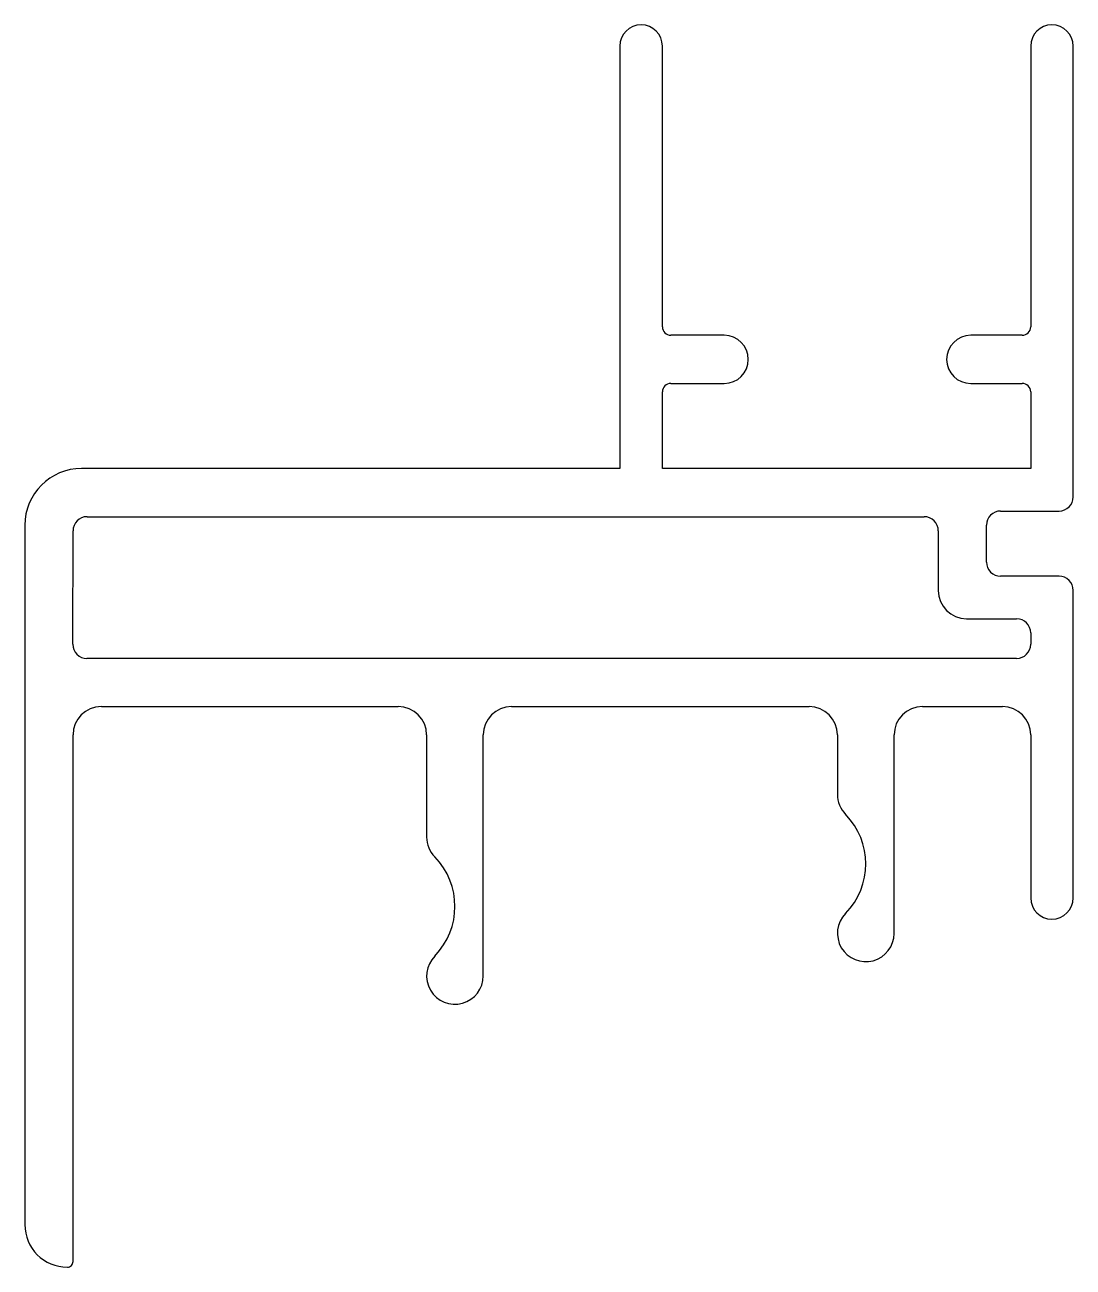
# Model space of a CAD drawing. Extents: x 709.4 to 746.4, y 571.6 to 615.4.
import ezdxf

# ---------------------------------------------------------------- set-up
doc = ezdxf.new("R2010")
doc.units = 0
doc.layers.get('0').update_dxf_attribs({"linetype": 'CONTINUOUS'})

msp = doc.modelspace()

# ---------------------------------------------------------------- linework, layer by layer
for p, q in [((730.41, 614.642), (730.41, 599.739)), ((731.91, 604.739), (731.91, 614.642)), ((744.91, 614.642), (744.91, 604.739)), ((746.41, 598.739), (746.41, 614.642)), ((734.094, 604.439), (732.21, 604.439)), ((744.61, 604.439), (742.794, 604.439)), ((732.21, 602.739), (734.094, 602.739)), ((742.794, 602.739), (744.61, 602.739)), ((731.91, 599.739), (731.91, 602.439)), ((744.91, 602.439), (744.91, 599.739)), ((730.41, 599.739), (711.41, 599.739)), ((744.91, 599.739), (731.91, 599.739)), ((711.61, 598.038), (741.15, 598.038)), ((743.85, 598.239), (745.91, 598.239)), ((709.41, 597.739), (709.41, 573.061)), ((711.103, 593.539), (711.11, 597.538)), ((741.65, 597.538), (741.65, 595.439)), ((743.35, 596.439), (743.35, 597.739)), ((745.91, 595.939), (743.85, 595.939)), ((746.41, 584.588), (746.41, 595.439)), ((742.65, 594.439), (744.41, 594.439)), ((744.91, 593.939), (744.91, 593.538)), ((712.11, 593.038), (711.603, 593.038)), ((744.41, 593.038), (712.11, 593.038)), ((712.11, 591.338), (722.59, 591.338)), ((726.59, 591.338), (737.09, 591.338)), ((741.09, 591.338), (743.91, 591.338)), ((711.11, 571.761), (711.11, 590.338)), ((723.59, 590.338), (723.59, 586.737)), ((725.59, 581.838), (725.59, 590.338)), ((738.09, 590.338), (738.09, 588.237)), ((740.09, 583.338), (740.09, 590.338)), ((744.91, 590.338), (744.91, 584.588))]:
    msp.add_line(p, q)
for centre, radius, start, end in [((731.16, 614.642), 0.75, 360, 180), ((745.66, 614.642), 0.75, 360, 180), ((732.21, 604.739), 0.3, 180, 270), ((734.094, 603.589), 0.85, 270, 90), ((742.794, 603.589), 0.85, 90, 270), ((744.61, 604.739), 0.3, 270, 0), ((732.21, 602.439), 0.3, 90, 180), ((744.61, 602.439), 0.3, 0, 90), ((711.41, 597.739), 2, 90, 180), ((745.91, 598.739), 0.5, 270, 0), ((711.61, 597.538), 0.5, 90, 180), ((741.15, 597.538), 0.5, 0, 90), ((743.85, 597.739), 0.5, 90, 180), ((743.85, 596.439), 0.5, 180, 270), ((745.91, 595.439), 0.5, 0, 90), ((742.65, 595.439), 1, 180, 270), ((744.41, 593.939), 0.5, 0, 90), ((711.603, 593.538), 0.5, 179.9073, 270.0001), ((744.41, 593.538), 0.5, 270, 0), ((712.11, 590.338), 1, 90.0001, 180), ((722.59, 590.338), 1, 0, 90), ((726.59, 590.338), 1, 90, 179.9989), ((737.09, 590.338), 1, 0, 90), ((741.09, 590.338), 1, 90, 179.9989), ((743.91, 590.338), 1, 360, 90), ((739.09, 588.237), 1, 180, 224.4155), ((736.59, 585.788), 2.5, 315.5847, 44.4153), ((724.59, 586.737), 1, 180, 224.4155), ((722.09, 584.288), 2.5, 315.5847, 44.4153), ((745.66, 584.588), 0.75, 180, 0), ((739.09, 583.338), 1, 135.5847, 0.0007), ((724.59, 581.838), 1, 135.5847, 0.0007), ((710.91, 573.061), 1.5, 180, 269.9999), ((710.91, 571.761), 0.2, 269.9999, 360)]:
    msp.add_arc(centre, radius, start, end)

doc.saveas('drawing.dxf')
